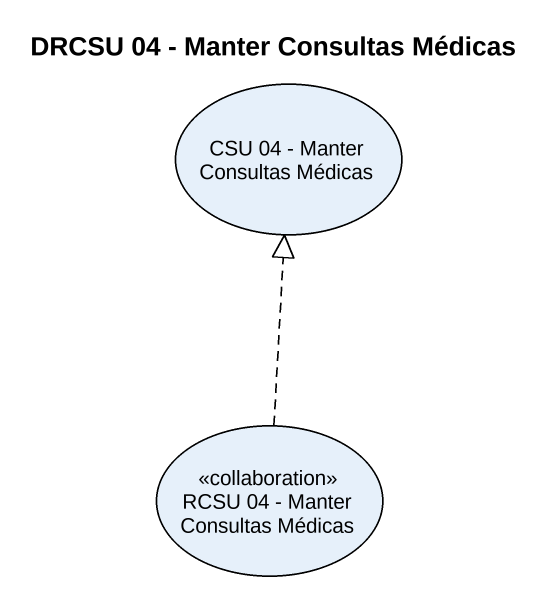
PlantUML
@startuml
title DRCSU 04 - Manter Consultas Médicas
usecase "CSU 04 - Manter Consultas Médicas" as CSU_04_Manter_Consultas
usecase "RCSU 04 - Manter Consultas Médicas" as RCSU_04_Manter_Consultas <<collaboration>>
RCSU_04_Manter_Consultas .up.|> CSU_04_Manter_Consultas
@enduml
